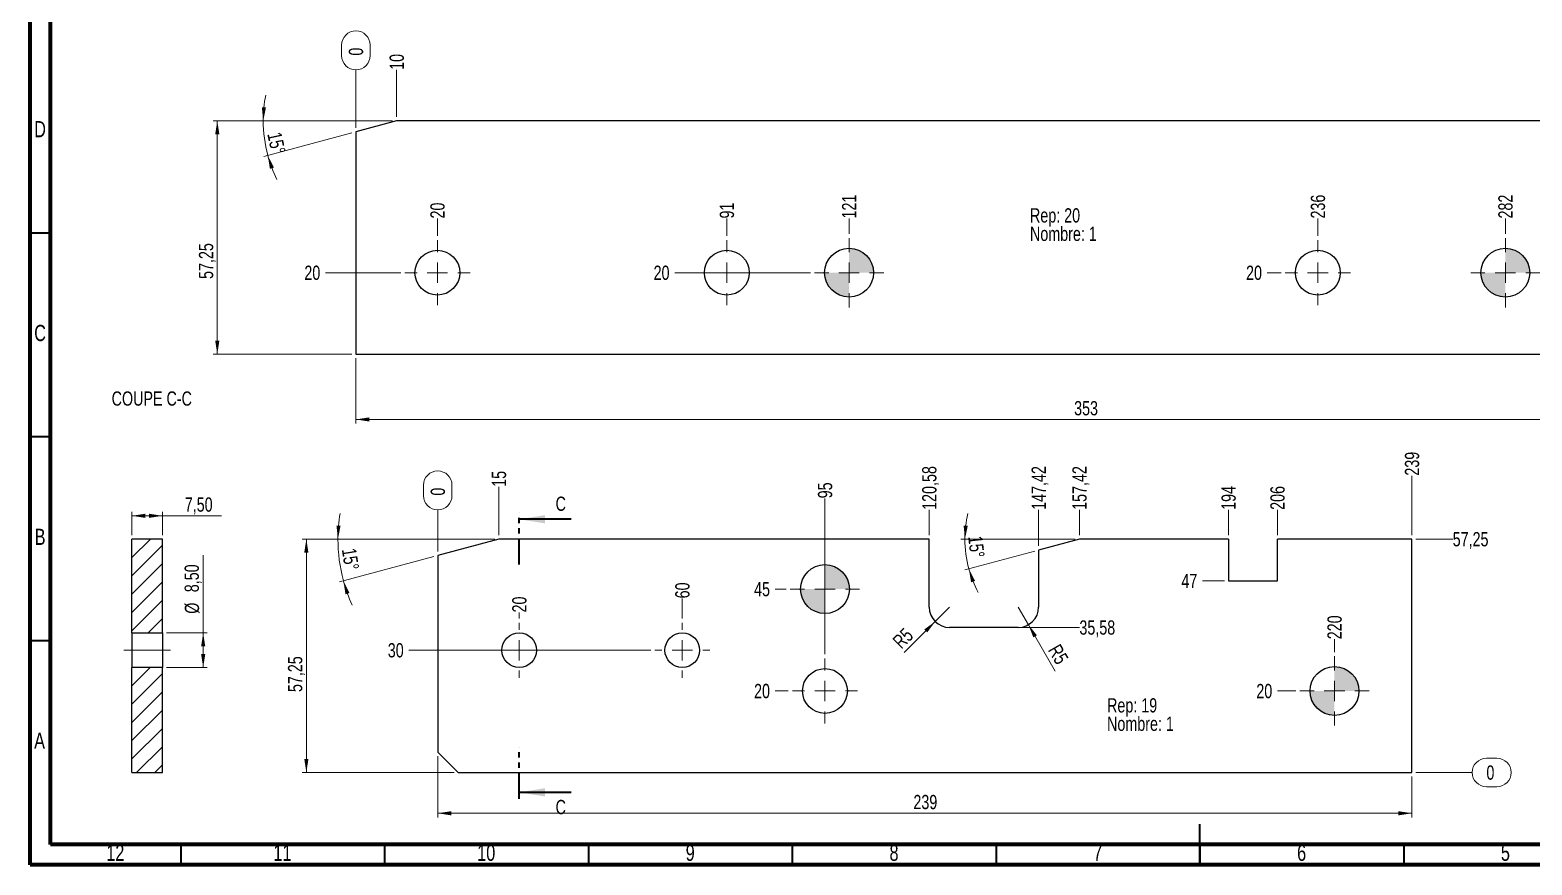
# Model space of a CAD drawing. Header units: millimetres. Extents: x 15 to 589, y 5 to 415.
# Drawn here: x 15 to 383.5, y 5 to 209.8 of the extents above; entities that cross this region are included whole.
import ezdxf

# ---------------------------------------------------------------- set-up
doc = ezdxf.new("R2010")
doc.units = ezdxf.units.MM
doc.linetypes.add('CENTERX2', pattern=[20.32, 12.7, -2.54, 2.54, -2.54])
doc.linetypes.add('PHANTOM', pattern=[12.7, 6.35, -1.27, 1.27, -1.27, 1.27, -1.27])
doc.styles.add('SLDTEXTSTYLE0', font='TXT', dxfattribs={"width": 0.75})
doc.dimstyles.new('SLDDIMSTYLE0', dxfattribs={"dimtxt": 3.5, "dimasz": 3.302, "dimexe": 0, "dimexo": 0.0625, "dimgap": 0.875, "dimtad": 0, "dimtih": 1, "dimtoh": 1, "dimdec": 0, "dimrnd": 1e-09, "dimdsep": 46, "dimtxsty": 'SLDTEXTSTYLE0', "dimblk1": 'NONE', "dimblk2": 'NONE', "dimsah": 1, "dimcen": 0.09, "dimadec": 0, "dimazin": 2, "dimtfac": 1, "dimtdec": 0, "dimtofl": 0, "dimtmove": 0, "dimatfit": 3, "dimldrblk": 'NONE', "dimfxl": 1, "dimfrac": 2, "dimtolj": 1, "dimtzin": 12, "dimarcsym": 0})
doc.dimstyles.new('SLDDIMSTYLE1', dxfattribs={"dimtxt": 3.5, "dimasz": 3.302, "dimexe": 0, "dimexo": 0.0625, "dimgap": 0.875, "dimtad": 0, "dimtih": 1, "dimtoh": 1, "dimrnd": 1e-09, "dimzin": 12, "dimdsep": 46, "dimtxsty": 'SLDTEXTSTYLE0', "dimblk1": 'NONE', "dimblk2": 'NONE', "dimsah": 1, "dimcen": 0.09, "dimadec": 0, "dimazin": 3, "dimtfac": 1, "dimtofl": 0, "dimtmove": 0, "dimatfit": 3, "dimldrblk": 'NONE', "dimfxl": 1, "dimfrac": 2, "dimtolj": 1, "dimtzin": 12, "dimarcsym": 0})
doc.dimstyles.new('SLDDIMSTYLE2', dxfattribs={"dimtxt": 3.5, "dimasz": 3.302, "dimexe": 0, "dimexo": 0.0625, "dimgap": 0.875, "dimtad": 1, "dimrnd": 1e-09, "dimzin": 12, "dimdsep": 46, "dimtxsty": 'SLDTEXTSTYLE0', "dimsah": 1, "dimcen": 0.09, "dimadec": 0, "dimazin": 3, "dimtfac": 1, "dimtofl": 0, "dimtmove": 0, "dimatfit": 3, "dimfxl": 1, "dimfrac": 2, "dimtolj": 1, "dimtzin": 12, "dimarcsym": 0})
doc.dimstyles.new('SLDDIMSTYLE3', dxfattribs={"dimtxt": 3.5, "dimasz": 3.302, "dimexe": 0, "dimexo": 0.0625, "dimgap": 0.875, "dimtad": 1, "dimdec": 4, "dimzin": 12, "dimdsep": 46, "dimtxsty": 'SLDTEXTSTYLE0', "dimsah": 1, "dimcen": 0.09, "dimazin": 3, "dimtfac": 1, "dimtofl": 0, "dimtmove": 0, "dimatfit": 3, "dimfxl": 1, "dimfrac": 2, "dimtolj": 1, "dimtzin": 12, "dimarcsym": 0})
doc.dimstyles.new('SLDDIMSTYLE4', dxfattribs={"dimtxt": 3.5, "dimasz": 3.302, "dimexe": 0, "dimexo": 0.0625, "dimgap": 0.875, "dimtad": 1, "dimrnd": 1e-09, "dimzin": 12, "dimdsep": 46, "dimtxsty": 'SLDTEXTSTYLE0', "dimsah": 1, "dimcen": 0, "dimadec": 0, "dimazin": 3, "dimtfac": 1, "dimtofl": 0, "dimtmove": 0, "dimatfit": 3, "dimfxl": 1, "dimfrac": 2, "dimtolj": 1, "dimtzin": 12, "dimarcsym": 0})

# ---------------------------------------------------------------- blocks, each defined once
blk = doc.blocks.new('_D')
at = {"color": 7, "linetype": 'Continuous', "lineweight": 18}
for p, q in [((111.53, 95.59), (111.53, 98.17)), ((118.51, 98.17), (118.51, 95.59)), ((115.02, 81.91), (115.02, 92.1))]:
    blk.add_line(p, q, dxfattribs=at)
for centre, start, end in [((115.02, 98.17), 0, 180), ((115.02, 95.59), 180, 0)]:
    blk.add_arc(centre, 3.49, start, end, dxfattribs=at)
at = {"color": 7, "linetype": 'Continuous', "lineweight": 18, "insert": (113.29, 95.59), "char_height": 3.5, "attachment_point": 1, "rotation": 90, "style": 'SLDTEXTSTYLE0'}
blk.add_mtext('0', dxfattribs=at)
blk = doc.blocks.new('_None')
blk = doc.blocks.new('_D_1')
at = {"color": 7, "linetype": 'Continuous', "lineweight": 18}
blk.add_line((130.02, 85.93), (130.02, 97.75), dxfattribs=at)
at = {"color": 7, "linetype": 'Continuous', "lineweight": 18, "insert": (128.29, 97.75), "char_height": 3.5, "attachment_point": 1, "rotation": 90, "style": 'SLDTEXTSTYLE0'}
blk.add_mtext('15', dxfattribs=at)
blk = doc.blocks.new('_D_2')
at = {"color": 7, "linetype": 'Continuous', "lineweight": 18}
blk.add_line((135.02, 65.43), (135.02, 66.93), dxfattribs=at)
at = {"color": 7, "linetype": 'Continuous', "lineweight": 18, "insert": (133.29, 66.93), "char_height": 3.5, "attachment_point": 1, "rotation": 90, "style": 'SLDTEXTSTYLE0'}
blk.add_mtext('20', dxfattribs=at)
blk = doc.blocks.new('_D_3')
at = {"color": 7, "linetype": 'Continuous', "lineweight": 18}
blk.add_line((175.02, 65.43), (175.02, 70.39), dxfattribs=at)
at = {"color": 7, "linetype": 'Continuous', "lineweight": 18, "insert": (173.29, 70.39), "char_height": 3.5, "attachment_point": 1, "rotation": 90, "style": 'SLDTEXTSTYLE0'}
blk.add_mtext('60', dxfattribs=at)
blk = doc.blocks.new('_D_4')
at = {"color": 7, "linetype": 'Continuous', "lineweight": 18}
blk.add_line((210.02, 56.68), (210.02, 94.93), dxfattribs=at)
at = {"color": 7, "linetype": 'Continuous', "lineweight": 18, "insert": (208.29, 94.93), "char_height": 3.5, "attachment_point": 1, "rotation": 90, "style": 'SLDTEXTSTYLE0'}
blk.add_mtext('95', dxfattribs=at)
blk = doc.blocks.new('_D_5')
at = {"color": 7, "linetype": 'Continuous', "lineweight": 18}
blk.add_line((235.6, 85.93), (235.6, 92.1), dxfattribs=at)
at = {"color": 7, "linetype": 'Continuous', "lineweight": 18, "insert": (233.87, 92.1), "char_height": 3.5, "attachment_point": 1, "rotation": 90, "style": 'SLDTEXTSTYLE0'}
blk.add_mtext('120,58', dxfattribs=at)
blk = doc.blocks.new('_D_6')
at = {"color": 7, "linetype": 'Continuous', "lineweight": 18}
blk.add_line((262.44, 83.25), (262.44, 92.1), dxfattribs=at)
at = {"color": 7, "linetype": 'Continuous', "lineweight": 18, "insert": (260.71, 92.1), "char_height": 3.5, "attachment_point": 1, "rotation": 90, "style": 'SLDTEXTSTYLE0'}
blk.add_mtext('147,42', dxfattribs=at)
blk = doc.blocks.new('_D_7')
at = {"color": 7, "linetype": 'Continuous', "lineweight": 18}
blk.add_line((272.44, 85.93), (272.44, 92.1), dxfattribs=at)
at = {"color": 7, "linetype": 'Continuous', "lineweight": 18, "insert": (270.71, 92.1), "char_height": 3.5, "attachment_point": 1, "rotation": 90, "style": 'SLDTEXTSTYLE0'}
blk.add_mtext('157,42', dxfattribs=at)
blk = doc.blocks.new('_D_8')
at = {"color": 7, "linetype": 'Continuous', "lineweight": 18}
blk.add_line((309.02, 85.93), (309.02, 92.1), dxfattribs=at)
at = {"color": 7, "linetype": 'Continuous', "lineweight": 18, "insert": (307.29, 92.1), "char_height": 3.5, "attachment_point": 1, "rotation": 90, "style": 'SLDTEXTSTYLE0'}
blk.add_mtext('194', dxfattribs=at)
blk = doc.blocks.new('_D_9')
at = {"color": 7, "linetype": 'Continuous', "lineweight": 18}
blk.add_line((321.02, 85.93), (321.02, 92.1), dxfattribs=at)
at = {"color": 7, "linetype": 'Continuous', "lineweight": 18, "insert": (319.29, 92.1), "char_height": 3.5, "attachment_point": 1, "rotation": 90, "style": 'SLDTEXTSTYLE0'}
blk.add_mtext('206', dxfattribs=at)
blk = doc.blocks.new('_D_10')
at = {"color": 7, "linetype": 'Continuous', "lineweight": 18}
blk.add_line((335.02, 57.18), (335.02, 60.36), dxfattribs=at)
at = {"color": 7, "linetype": 'Continuous', "lineweight": 18, "insert": (333.29, 60.36), "char_height": 3.5, "attachment_point": 1, "rotation": 90, "style": 'SLDTEXTSTYLE0'}
blk.add_mtext('220', dxfattribs=at)
blk = doc.blocks.new('_D_11')
at = {"color": 7, "linetype": 'Continuous', "lineweight": 18}
blk.add_line((354.02, 85.93), (354.02, 100.49), dxfattribs=at)
at = {"color": 7, "linetype": 'Continuous', "lineweight": 18, "insert": (352.29, 100.49), "char_height": 3.5, "attachment_point": 1, "rotation": 90, "style": 'SLDTEXTSTYLE0'}
blk.add_mtext('239', dxfattribs=at)
blk = doc.blocks.new('_D_12')
at = {"color": 7, "linetype": 'Continuous', "lineweight": 18}
for p, q in [((372.3, 31.17), (374.89, 31.17)), ((355.02, 27.68), (368.81, 27.68)), ((374.89, 24.19), (372.3, 24.19))]:
    blk.add_line(p, q, dxfattribs=at)
for centre, start, end in [((372.3, 27.68), 90, 270), ((374.89, 27.68), 270, 90)]:
    blk.add_arc(centre, 3.49, start, end, dxfattribs=at)
at = {"color": 7, "linetype": 'Continuous', "lineweight": 18, "insert": (372.3, 29.41), "char_height": 3.5, "attachment_point": 1, "style": 'SLDTEXTSTYLE0'}
blk.add_mtext('0', dxfattribs=at)
blk = doc.blocks.new('_D_13')
at = {"color": 7, "linetype": 'Continuous', "lineweight": 18}
blk.add_line((201.02, 47.68), (197.8, 47.68), dxfattribs=at)
at = {"color": 7, "linetype": 'Continuous', "lineweight": 18, "insert": (192.63, 49.41), "char_height": 3.5, "attachment_point": 1, "style": 'SLDTEXTSTYLE0'}
blk.add_mtext('20', dxfattribs=at)
blk = doc.blocks.new('_D_14')
at = {"color": 7, "linetype": 'Continuous', "lineweight": 18}
blk.add_line((325.52, 47.68), (321.02, 47.68), dxfattribs=at)
at = {"color": 7, "linetype": 'Continuous', "lineweight": 18, "insert": (315.85, 49.41), "char_height": 3.5, "attachment_point": 1, "style": 'SLDTEXTSTYLE0'}
blk.add_mtext('20', dxfattribs=at)
blk = doc.blocks.new('_D_15')
at = {"color": 7, "linetype": 'Continuous', "lineweight": 18}
blk.add_line((167.27, 57.68), (107.94, 57.68), dxfattribs=at)
at = {"color": 7, "linetype": 'Continuous', "lineweight": 18, "insert": (102.77, 59.41), "char_height": 3.5, "attachment_point": 1, "style": 'SLDTEXTSTYLE0'}
blk.add_mtext('30', dxfattribs=at)
blk = doc.blocks.new('_D_16')
at = {"color": 7, "linetype": 'Continuous', "lineweight": 18}
blk.add_line((258.44, 63.26), (272.44, 63.26), dxfattribs=at)
at = {"color": 7, "linetype": 'Continuous', "lineweight": 18, "insert": (272.44, 64.99), "char_height": 3.5, "attachment_point": 1, "style": 'SLDTEXTSTYLE0'}
blk.add_mtext('35,58', dxfattribs=at)
blk = doc.blocks.new('_D_17')
at = {"color": 7, "linetype": 'Continuous', "lineweight": 18}
blk.add_line((200.52, 72.68), (197.8, 72.68), dxfattribs=at)
at = {"color": 7, "linetype": 'Continuous', "lineweight": 18, "insert": (192.63, 74.41), "char_height": 3.5, "attachment_point": 1, "style": 'SLDTEXTSTYLE0'}
blk.add_mtext('45', dxfattribs=at)
blk = doc.blocks.new('_D_18')
at = {"color": 7, "linetype": 'Continuous', "lineweight": 18}
blk.add_line((308.02, 74.68), (302.63, 74.68), dxfattribs=at)
at = {"color": 7, "linetype": 'Continuous', "lineweight": 18, "insert": (297.46, 76.41), "char_height": 3.5, "attachment_point": 1, "style": 'SLDTEXTSTYLE0'}
blk.add_mtext('47', dxfattribs=at)
blk = doc.blocks.new('_D_19')
at = {"color": 7, "linetype": 'Continuous', "lineweight": 18}
blk.add_line((355.02, 84.93), (364.02, 84.93), dxfattribs=at)
at = {"color": 7, "linetype": 'Continuous', "lineweight": 18, "insert": (364.02, 86.66), "char_height": 3.5, "attachment_point": 1, "style": 'SLDTEXTSTYLE0'}
blk.add_mtext('57,25', dxfattribs=at)
blk = doc.blocks.new('_D_20')
at = {"color": 7, "linetype": 'Continuous', "lineweight": 18}
for p, q in [((115.02, 31.68), (115.02, 16.68)), ((354.02, 26.68), (354.02, 16.68)), ((115.02, 17.68), (354.02, 17.68))]:
    blk.add_line(p, q, dxfattribs=at)
for points in [[(115.02, 17.68), (118.32, 17.17), (118.32, 18.18)], [(354.02, 17.68), (350.72, 18.18), (350.72, 17.17)]]:
    blk.add_solid(points, dxfattribs=at)
at = {"color": 7, "linetype": 'Continuous', "lineweight": 18, "insert": (231.72, 22.19), "char_height": 3.5, "attachment_point": 1, "style": 'SLDTEXTSTYLE0'}
blk.add_mtext('239', dxfattribs=at)
blk = doc.blocks.new('_D_21')
at = {"color": 7, "linetype": 'Continuous', "lineweight": 18}
for p, q in [((129.02, 84.93), (81.79, 84.93)), ((82.79, 84.93), (82.79, 27.68)), ((119.02, 27.68), (81.79, 27.68))]:
    blk.add_line(p, q, dxfattribs=at)
for points in [[(82.79, 84.93), (82.28, 81.62), (83.3, 81.62)], [(82.79, 27.68), (83.3, 30.98), (82.28, 30.98)]]:
    blk.add_solid(points, dxfattribs=at)
at = {"color": 7, "linetype": 'Continuous', "lineweight": 18, "insert": (78.28, 47.41), "char_height": 3.5, "attachment_point": 1, "rotation": 90, "style": 'SLDTEXTSTYLE0'}
blk.add_mtext('57,25', dxfattribs=at)
blk = doc.blocks.new('_D_22')
at = {"color": 7, "linetype": 'Continuous', "lineweight": 18}
for p, q in [((129.02, 84.93), (89.54, 84.93)), ((114.06, 80.65), (90.92, 74.45))]:
    blk.add_line(p, q, dxfattribs=at)
for start, end in [(170.8109, 180), (180, 195), (195, 204.1891)]:
    blk.add_arc((130.02, 84.93), 39.48, start, end, dxfattribs=at)
for points in [[(90.54, 84.93), (91.18, 88.2), (90.17, 88.25)], [(91.88, 74.71), (92.39, 71.4), (93.36, 71.71)]]:
    blk.add_solid(points, dxfattribs=at)
at = {"color": 7, "linetype": 'Continuous', "lineweight": 18, "insert": (94.93, 82.93), "char_height": 3.5, "attachment_point": 1, "rotation": 279.0005, "style": 'SLDTEXTSTYLE0'}
blk.add_mtext('15°', dxfattribs=at)
blk = doc.blocks.new('_D_23')
at = {"color": 7, "linetype": 'Continuous', "lineweight": 18}
for p, q in [((271.44, 84.93), (243.36, 84.93)), ((261.48, 81.99), (244.35, 77.4))]:
    blk.add_line(p, q, dxfattribs=at)
for start, end in [(167.1155, 180), (180, 195), (195, 207.8845)]:
    blk.add_arc((272.44, 84.93), 28.08, start, end, dxfattribs=at)
for points in [[(244.36, 84.93), (245.06, 88.19), (244.04, 88.25)], [(245.31, 77.66), (245.87, 74.36), (246.84, 74.68)]]:
    blk.add_solid(points, dxfattribs=at)
at = {"color": 7, "linetype": 'Continuous', "lineweight": 18, "insert": (248.63, 85.89), "char_height": 3.5, "attachment_point": 1, "rotation": 276.163, "style": 'SLDTEXTSTYLE0'}
blk.add_mtext('15°', dxfattribs=at)
blk = doc.blocks.new('_D_24')
at = {"color": 7, "linetype": 'Continuous', "lineweight": 18}
for q in [(240.6, 68.26), (229.46, 57.11)]:
    blk.add_line((237.07, 64.72), q, dxfattribs=at)
blk.add_solid([(237.07, 64.72), (234.37, 62.75), (235.09, 62.03)], dxfattribs=at)
at = {"color": 7, "linetype": 'Continuous', "lineweight": 18, "insert": (226.31, 60.26), "char_height": 3.5, "attachment_point": 1, "rotation": 45, "style": 'SLDTEXTSTYLE0'}
blk.add_mtext('R5', dxfattribs=at)
blk = doc.blocks.new('_D_25')
at = {"color": 7, "linetype": 'Continuous', "lineweight": 18}
for q in [(257.44, 68.26), (266.51, 52.56)]:
    blk.add_line((259.94, 63.93), q, dxfattribs=at)
blk.add_solid([(259.94, 63.93), (261.15, 60.81), (262.03, 61.32)], dxfattribs=at)
at = {"color": 7, "linetype": 'Continuous', "lineweight": 18, "insert": (267.67, 59.49), "char_height": 3.5, "attachment_point": 1, "rotation": 300, "style": 'SLDTEXTSTYLE0'}
blk.add_mtext('R5', dxfattribs=at)
blk = doc.blocks.new('SW_NOTE_0')
at = {"color": 0, "linetype": 'Continuous', "lineweight": 0, "char_height": 3.5, "attachment_point": 1, "style": 'SLDTEXTSTYLE0'}
for s, insert in [('Rep: 19', (0, 4.51)), ('Nombre: 1', (0, -0.01))]:
    blk.add_mtext(s, dxfattribs=dict(at, insert=insert))
blk = doc.blocks.new('SW_CENTERMARKSYMBOL_0')
at = {"color": 0, "linetype": 'Continuous', "lineweight": 0}
for p, q in [((0, 5), (0, 6.75)), ((-5, 0), (-6.75, 0)), ((0, 0), (-2.5, 0)), ((0, 0), (0, 2.5)), ((0, 0), (0, -2.5)), ((0, 0), (2.5, 0)), ((5, 0), (6.75, 0)), ((0, -5), (0, -6.75))]:
    blk.add_line(p, q, dxfattribs=at)
blk = doc.blocks.new('SW_CENTERMARKSYMBOL_1')
at = {"color": 0, "linetype": 'Continuous', "lineweight": 0}
for p, q in [((0, 5), (0, 6.75)), ((-5, 0), (-6.75, 0)), ((0, 0), (-2.5, 0)), ((0, 0), (0, 2.5)), ((0, 0), (0, -2.5)), ((0, 0), (2.5, 0)), ((5, 0), (6.75, 0)), ((0, -5), (0, -6.75))]:
    blk.add_line(p, q, dxfattribs=at)
blk = doc.blocks.new('SW_CENTERMARKSYMBOL_2')
at = {"color": 0, "linetype": 'Continuous', "lineweight": 0}
for p, q in [((0, 5), (0, 8.5)), ((-5, 0), (-8.5, 0)), ((0, 0), (-2.5, 0)), ((0, 0), (0, 2.5)), ((0, 0), (0, -2.5)), ((0, 0), (2.5, 0)), ((5, 0), (8.5, 0)), ((0, -5), (0, -8.5))]:
    blk.add_line(p, q, dxfattribs=at)
blk = doc.blocks.new('SW_CENTERMARKSYMBOL_3')
at = {"color": 0, "linetype": 'Continuous', "lineweight": 0}
for p, q in [((0, 5), (0, 8)), ((-5, 0), (-8, 0)), ((0, 0), (-2.5, 0)), ((0, 0), (0, 2.5)), ((0, 0), (0, -2.5)), ((0, 0), (2.5, 0)), ((5, 0), (8, 0)), ((0, -5), (0, -8))]:
    blk.add_line(p, q, dxfattribs=at)
blk = doc.blocks.new('SW_CENTERMARKSYMBOL_4')
at = {"color": 0, "linetype": 'Continuous', "lineweight": 0}
for p, q in [((0, 5), (0, 8.5)), ((-5, 0), (-8.5, 0)), ((0, 0), (-2.5, 0)), ((0, 0), (0, 2.5)), ((0, 0), (0, -2.5)), ((0, 0), (2.5, 0)), ((5, 0), (8.5, 0)), ((0, -5), (0, -8.5))]:
    blk.add_line(p, q, dxfattribs=at)
blk = doc.blocks.new('SW_DOWELSYMBOL_0')
at = {"linetype": 'Continuous', "lineweight": 0}
h = blk.add_hatch(color=0, dxfattribs=at)
edge = h.paths.add_edge_path(flags=0)
edge.add_arc((0, 0), 6, 0, 90)
edge.add_line((0, 6), (0, 0))
edge.add_line((0, 0), (6, 0))
h = blk.add_hatch(color=0, dxfattribs=at)
edge = h.paths.add_edge_path(flags=0)
edge.add_arc((0, 0), 6, 180, 270)
edge.add_line((0, -6), (0, 0))
edge.add_line((0, 0), (-6, 0))
at = {"color": 0, "linetype": 'Continuous', "lineweight": 0}
blk.add_circle((0, 0), 6, dxfattribs=at)
blk = doc.blocks.new('SW_DOWELSYMBOL_1')
at = {"linetype": 'Continuous', "lineweight": 0}
h = blk.add_hatch(color=0, dxfattribs=at)
edge = h.paths.add_edge_path(flags=0)
edge.add_arc((0, 0), 6, 0, 90)
edge.add_line((0, 6), (0, 0))
edge.add_line((0, 0), (6, 0))
h = blk.add_hatch(color=0, dxfattribs=at)
edge = h.paths.add_edge_path(flags=0)
edge.add_arc((0, 0), 6, 180, 270)
edge.add_line((0, -6), (0, 0))
edge.add_line((0, 0), (-6, 0))
at = {"color": 0, "linetype": 'Continuous', "lineweight": 0}
blk.add_circle((0, 0), 6, dxfattribs=at)
blk = doc.blocks.new('_D_26')
at = {"color": 7, "linetype": 'Continuous', "lineweight": 18}
for p, q in [((91.45, 203.52), (91.45, 206.11)), ((98.43, 206.11), (98.43, 203.52)), ((94.94, 185.85), (94.94, 200.03))]:
    blk.add_line(p, q, dxfattribs=at)
for centre, start, end in [((94.94, 206.11), 0, 180), ((94.94, 203.52), 180, 0)]:
    blk.add_arc(centre, 3.49, start, end, dxfattribs=at)
at = {"color": 7, "linetype": 'Continuous', "lineweight": 18, "insert": (93.21, 203.52), "char_height": 3.5, "attachment_point": 1, "rotation": 90, "style": 'SLDTEXTSTYLE0'}
blk.add_mtext('0', dxfattribs=at)
blk = doc.blocks.new('_D_27')
at = {"color": 7, "linetype": 'Continuous', "lineweight": 18}
blk.add_line((104.94, 188.53), (104.94, 200.03), dxfattribs=at)
at = {"color": 7, "linetype": 'Continuous', "lineweight": 18, "insert": (103.21, 200.03), "char_height": 3.5, "attachment_point": 1, "rotation": 90, "style": 'SLDTEXTSTYLE0'}
blk.add_mtext('10', dxfattribs=at)
blk = doc.blocks.new('_D_28')
at = {"color": 7, "linetype": 'Continuous', "lineweight": 18}
blk.add_line((114.94, 159.28), (114.94, 163.57), dxfattribs=at)
at = {"color": 7, "linetype": 'Continuous', "lineweight": 18, "insert": (113.21, 163.57), "char_height": 3.5, "attachment_point": 1, "rotation": 90, "style": 'SLDTEXTSTYLE0'}
blk.add_mtext('20', dxfattribs=at)
blk = doc.blocks.new('_D_29')
at = {"color": 7, "linetype": 'Continuous', "lineweight": 18}
blk.add_line((185.94, 159.28), (185.94, 163.57), dxfattribs=at)
at = {"color": 7, "linetype": 'Continuous', "lineweight": 18, "insert": (184.21, 163.57), "char_height": 3.5, "attachment_point": 1, "rotation": 90, "style": 'SLDTEXTSTYLE0'}
blk.add_mtext('91', dxfattribs=at)
blk = doc.blocks.new('_D_30')
at = {"color": 7, "linetype": 'Continuous', "lineweight": 18}
blk.add_line((215.94, 159.78), (215.94, 163.57), dxfattribs=at)
at = {"color": 7, "linetype": 'Continuous', "lineweight": 18, "insert": (214.21, 163.57), "char_height": 3.5, "attachment_point": 1, "rotation": 90, "style": 'SLDTEXTSTYLE0'}
blk.add_mtext('121', dxfattribs=at)
blk = doc.blocks.new('_D_31')
at = {"color": 7, "linetype": 'Continuous', "lineweight": 18}
blk.add_line((330.94, 159.28), (330.94, 163.57), dxfattribs=at)
at = {"color": 7, "linetype": 'Continuous', "lineweight": 18, "insert": (329.21, 163.57), "char_height": 3.5, "attachment_point": 1, "rotation": 90, "style": 'SLDTEXTSTYLE0'}
blk.add_mtext('236', dxfattribs=at)
blk = doc.blocks.new('_D_32')
at = {"color": 7, "linetype": 'Continuous', "lineweight": 18}
blk.add_line((376.94, 159.78), (376.94, 163.57), dxfattribs=at)
at = {"color": 7, "linetype": 'Continuous', "lineweight": 18, "insert": (375.21, 163.57), "char_height": 3.5, "attachment_point": 1, "rotation": 90, "style": 'SLDTEXTSTYLE0'}
blk.add_mtext('282', dxfattribs=at)
blk = doc.blocks.new('_D_33')
at = {"color": 7, "linetype": 'Continuous', "lineweight": 18}
blk.add_line((419.94, 159.28), (419.94, 163.57), dxfattribs=at)
at = {"color": 7, "linetype": 'Continuous', "lineweight": 18, "insert": (418.21, 163.57), "char_height": 3.5, "attachment_point": 1, "rotation": 90, "style": 'SLDTEXTSTYLE0'}
blk.add_mtext('325', dxfattribs=at)
blk = doc.blocks.new('_D_34')
at = {"color": 7, "linetype": 'Continuous', "lineweight": 18}
blk.add_line((447.94, 183.53), (447.94, 194.42), dxfattribs=at)
at = {"color": 7, "linetype": 'Continuous', "lineweight": 18, "insert": (446.21, 194.42), "char_height": 3.5, "attachment_point": 1, "rotation": 90, "style": 'SLDTEXTSTYLE0'}
blk.add_mtext('353', dxfattribs=at)
blk = doc.blocks.new('_D_36')
at = {"color": 7, "linetype": 'Continuous', "lineweight": 18}
blk.add_line((105.94, 150.28), (87.47, 150.28), dxfattribs=at)
at = {"color": 7, "linetype": 'Continuous', "lineweight": 18, "insert": (82.3, 152.01), "char_height": 3.5, "attachment_point": 1, "style": 'SLDTEXTSTYLE0'}
blk.add_mtext('20', dxfattribs=at)
blk = doc.blocks.new('_D_37')
at = {"color": 7, "linetype": 'Continuous', "lineweight": 18}
blk.add_line((206.44, 150.28), (173.15, 150.28), dxfattribs=at)
at = {"color": 7, "linetype": 'Continuous', "lineweight": 18, "insert": (167.98, 152.01), "char_height": 3.5, "attachment_point": 1, "style": 'SLDTEXTSTYLE0'}
blk.add_mtext('20', dxfattribs=at)
blk = doc.blocks.new('_D_38')
at = {"color": 7, "linetype": 'Continuous', "lineweight": 18}
blk.add_line((321.94, 150.28), (318.51, 150.28), dxfattribs=at)
at = {"color": 7, "linetype": 'Continuous', "lineweight": 18, "insert": (313.33, 152.01), "char_height": 3.5, "attachment_point": 1, "style": 'SLDTEXTSTYLE0'}
blk.add_mtext('20', dxfattribs=at)
blk = doc.blocks.new('_D_42')
at = {"color": 7, "linetype": 'Continuous', "lineweight": 18}
for p, q in [((94.94, 129.28), (94.94, 113.28)), ((447.94, 129.28), (447.94, 113.28)), ((94.94, 114.28), (447.94, 114.28))]:
    blk.add_line(p, q, dxfattribs=at)
for points in [[(94.94, 114.28), (98.24, 113.77), (98.24, 114.79)], [(447.94, 114.28), (444.64, 114.79), (444.64, 113.77)]]:
    blk.add_solid(points, dxfattribs=at)
at = {"color": 7, "linetype": 'Continuous', "lineweight": 18, "insert": (271.15, 118.79), "char_height": 3.5, "attachment_point": 1, "style": 'SLDTEXTSTYLE0'}
blk.add_mtext('353', dxfattribs=at)
blk = doc.blocks.new('_D_43')
at = {"color": 7, "linetype": 'Continuous', "lineweight": 18}
for p, q in [((103.94, 187.53), (59.94, 187.53)), ((60.94, 187.53), (60.94, 130.28)), ((93.94, 130.28), (59.94, 130.28))]:
    blk.add_line(p, q, dxfattribs=at)
for points in [[(60.94, 187.53), (60.43, 184.23), (61.45, 184.23)], [(60.94, 130.28), (61.45, 133.58), (60.43, 133.58)]]:
    blk.add_solid(points, dxfattribs=at)
at = {"color": 7, "linetype": 'Continuous', "lineweight": 18, "insert": (56.43, 148.74), "char_height": 3.5, "attachment_point": 1, "rotation": 90, "style": 'SLDTEXTSTYLE0'}
blk.add_mtext('57,25', dxfattribs=at)
blk = doc.blocks.new('_D_44')
at = {"color": 7, "linetype": 'Continuous', "lineweight": 18}
for p, q in [((103.94, 187.53), (71.21, 187.53)), ((93.97, 184.59), (72.36, 178.8))]:
    blk.add_line(p, q, dxfattribs=at)
for start, end in [(168.9289, 180), (180, 195), (195, 206.0711)]:
    blk.add_arc((104.94, 187.53), 32.73, start, end, dxfattribs=at)
for points in [[(72.21, 187.53), (72.88, 190.8), (71.87, 190.85)], [(73.32, 179.06), (73.85, 175.76), (74.82, 176.07)]]:
    blk.add_solid(points, dxfattribs=at)
at = {"color": 7, "linetype": 'Continuous', "lineweight": 18, "insert": (76.61, 185.04), "char_height": 3.5, "attachment_point": 1, "rotation": 282.1324, "style": 'SLDTEXTSTYLE0'}
blk.add_mtext('15°', dxfattribs=at)
blk = doc.blocks.new('SW_NOTE_1')
at = {"color": 0, "linetype": 'Continuous', "lineweight": 0, "char_height": 3.5, "attachment_point": 1, "style": 'SLDTEXTSTYLE0'}
for s, insert in [('Rep: 20', (0, 4.51)), ('Nombre: 1', (0, -0.01))]:
    blk.add_mtext(s, dxfattribs=dict(at, insert=insert))
blk = doc.blocks.new('SW_CENTERMARKSYMBOL_5')
at = {"color": 0, "linetype": 'Continuous', "lineweight": 0}
for p, q in [((0, 5), (0, 8.5)), ((-5, 0), (-8.5, 0)), ((0, 0), (-2.5, 0)), ((0, 0), (0, 2.5)), ((0, 0), (0, -2.5)), ((0, 0), (2.5, 0)), ((5, 0), (8.5, 0)), ((0, -5), (0, -8.5))]:
    blk.add_line(p, q, dxfattribs=at)
blk = doc.blocks.new('SW_CENTERMARKSYMBOL_6')
at = {"color": 0, "linetype": 'Continuous', "lineweight": 0}
for p, q in [((0, 5), (0, 8)), ((-5, 0), (-8, 0)), ((0, 0), (-2.5, 0)), ((0, 0), (0, 2.5)), ((0, 0), (0, -2.5)), ((0, 0), (2.5, 0)), ((5, 0), (8, 0)), ((0, -5), (0, -8))]:
    blk.add_line(p, q, dxfattribs=at)
blk = doc.blocks.new('SW_CENTERMARKSYMBOL_7')
at = {"color": 0, "linetype": 'Continuous', "lineweight": 0}
for p, q in [((0, 5), (0, 8)), ((-5, 0), (-8, 0)), ((0, 0), (-2.5, 0)), ((0, 0), (0, 2.5)), ((0, 0), (0, -2.5)), ((0, 0), (2.5, 0)), ((5, 0), (8, 0)), ((0, -5), (0, -8))]:
    blk.add_line(p, q, dxfattribs=at)
blk = doc.blocks.new('SW_CENTERMARKSYMBOL_8')
at = {"color": 0, "linetype": 'Continuous', "lineweight": 0}
for p, q in [((0, 5), (0, 8)), ((-5, 0), (-8, 0)), ((0, 0), (-2.5, 0)), ((0, 0), (0, 2.5)), ((0, 0), (0, -2.5)), ((0, 0), (2.5, 0)), ((5, 0), (8, 0)), ((0, -5), (0, -8))]:
    blk.add_line(p, q, dxfattribs=at)
blk = doc.blocks.new('SW_CENTERMARKSYMBOL_9')
at = {"color": 0, "linetype": 'Continuous', "lineweight": 0}
for p, q in [((0, 5), (0, 8.5)), ((-5, 0), (-8.5, 0)), ((0, 0), (-2.5, 0)), ((0, 0), (0, 2.5)), ((0, 0), (0, -2.5)), ((0, 0), (2.5, 0)), ((5, 0), (8.5, 0)), ((0, -5), (0, -8.5))]:
    blk.add_line(p, q, dxfattribs=at)
blk = doc.blocks.new('SW_DOWELSYMBOL_2')
at = {"linetype": 'Continuous', "lineweight": 0}
h = blk.add_hatch(color=0, dxfattribs=at)
edge = h.paths.add_edge_path(flags=0)
edge.add_arc((0, 0), 6, 0, 90)
edge.add_line((0, 6), (0, 0))
edge.add_line((0, 0), (6, 0))
h = blk.add_hatch(color=0, dxfattribs=at)
edge = h.paths.add_edge_path(flags=0)
edge.add_arc((0, 0), 6, 180, 270)
edge.add_line((0, -6), (0, 0))
edge.add_line((0, 0), (-6, 0))
at = {"color": 0, "linetype": 'Continuous', "lineweight": 0}
blk.add_circle((0, 0), 6, dxfattribs=at)
blk = doc.blocks.new('SW_DOWELSYMBOL_3')
at = {"linetype": 'Continuous', "lineweight": 0}
h = blk.add_hatch(color=0, dxfattribs=at)
edge = h.paths.add_edge_path(flags=0)
edge.add_arc((0, 0), 6, 0, 90)
edge.add_line((0, 6), (0, 0))
edge.add_line((0, 0), (6, 0))
h = blk.add_hatch(color=0, dxfattribs=at)
edge = h.paths.add_edge_path(flags=0)
edge.add_arc((0, 0), 6, 180, 270)
edge.add_line((0, -6), (0, 0))
edge.add_line((0, 0), (-6, 0))
at = {"color": 0, "linetype": 'Continuous', "lineweight": 0}
blk.add_circle((0, 0), 6, dxfattribs=at)
blk = doc.blocks.new('_D_83')
at = {"color": 7, "linetype": 'Continuous', "lineweight": 18}
for p, q in [((39.98, 85.93), (39.98, 91.64)), ((47.48, 90.64), (39.98, 90.64)), ((47.48, 85.93), (47.48, 91.64)), ((47.48, 90.64), (62.01, 90.64))]:
    blk.add_line(p, q, dxfattribs=at)
for points in [[(39.98, 90.64), (43.28, 90.14), (43.28, 91.15)], [(47.48, 90.64), (44.18, 91.15), (44.18, 90.14)]]:
    blk.add_solid(points, dxfattribs=at)
at = {"color": 7, "linetype": 'Continuous', "lineweight": 18, "insert": (52.96, 95.16), "char_height": 3.5, "attachment_point": 1, "style": 'SLDTEXTSTYLE0'}
blk.add_mtext('7,50', dxfattribs=at)
blk = doc.blocks.new('_D_84')
at = {"color": 7, "linetype": 'Continuous', "lineweight": 18}
for p, q in [((57.48, 61.93), (57.48, 80.95)), ((48.48, 61.93), (58.48, 61.93)), ((57.48, 61.93), (57.48, 53.43)), ((48.48, 53.43), (58.48, 53.43))]:
    blk.add_line(p, q, dxfattribs=at)
for points in [[(57.48, 61.93), (56.97, 58.62), (57.99, 58.62)], [(57.48, 53.43), (57.99, 56.73), (56.97, 56.73)]]:
    blk.add_solid(points, dxfattribs=at)
at = {"color": 7, "linetype": 'Continuous', "lineweight": 18, "char_height": 3.5, "attachment_point": 1, "rotation": 90, "style": 'SLDTEXTSTYLE0'}
for s, insert in [('8,50', (52.92, 71.9)), ('%%c', (52.97, 66.62))]:
    blk.add_mtext(s, dxfattribs=dict(at, insert=insert))

msp = doc.modelspace()

# ---------------------------------------------------------------- hatches: boundary and pattern name
at = {"linetype": 'Continuous', "lineweight": 18}
h = msp.add_hatch(dxfattribs=at)
h.set_pattern_fill('ANSI31', style=0)
h.paths.add_polyline_path([(47.48076, 61.92637), (47.48076, 84.92637), (39.98076, 84.92637), (39.98076, 61.92637)], flags=0)
h = msp.add_hatch(dxfattribs=at)
h.set_pattern_fill('ANSI31', style=0)
h.paths.add_polyline_path([(39.98076, 53.42637), (39.98076, 27.67637), (47.48076, 27.67637), (47.48076, 53.42637)], flags=0)

# ---------------------------------------------------------------- linework, layer by layer
at = {"color": 7, "linetype": 'Continuous', "lineweight": 70}
for p, q in [((15, 5), (15, 415)), ((20, 10), (20, 410)), ((584, 10), (20, 10)), ((589, 5), (15, 5))]:
    msp.add_line(p, q, dxfattribs=at)
at = {"color": 7, "linetype": 'Continuous', "lineweight": 25}
for p, q in [((104.93872, 187.53054), (94.93872, 184.85105)), ((94.93872, 184.85105), (94.93872, 130.28054)), ((442.93872, 187.53054), (104.93872, 187.53054)), ((94.93872, 130.28054), (447.93872, 130.28054)), ((39.98076, 61.92636), (39.98076, 84.92637)), ((47.48076, 84.92637), (39.98076, 84.92637)), ((47.48076, 61.92636), (47.48076, 84.92637)), ((130.02201, 84.92637), (115.02199, 80.90713)), ((235.60308, 84.92637), (130.02201, 84.92637)), ((235.60308, 68.25744), (235.60308, 84.92637)), ((272.44093, 84.92637), (262.44092, 82.24688)), ((309.02201, 84.92637), (272.44093, 84.92637)), ((309.02201, 84.92637), (309.02201, 74.67636)), ((321.02201, 74.67636), (321.02201, 84.92637)), ((354.02201, 84.92637), (321.02201, 84.92637)), ((354.02201, 27.67637), (354.02201, 84.92637)), ((262.44092, 82.24688), (262.44092, 68.25744)), ((115.02199, 80.90713), (115.02199, 32.67636)), ((309.02201, 74.67636), (321.02201, 74.67636)), ((257.44093, 63.25745), (240.60308, 63.25745)), ((39.98076, 61.92636), (47.48076, 61.92636)), ((39.98076, 61.92636), (39.98076, 53.42636)), ((47.48076, 61.92636), (47.48076, 53.42636)), ((47.48076, 53.42636), (39.98076, 53.42636)), ((39.98076, 27.67637), (39.98076, 53.42636)), ((47.48076, 27.67637), (47.48076, 53.42636)), ((115.02199, 32.67636), (120.02202, 27.67637)), ((39.98076, 27.67637), (47.48076, 27.67637)), ((120.02202, 27.67637), (354.02201, 27.67637))]:
    msp.add_line(p, q, dxfattribs=at)
at = {"color": 7, "linetype": 'Continuous', "lineweight": 35}
for p, q in [((20, 160), (15, 160)), ((20, 110), (15, 110)), ((147.72201, 89.79637), (135.02201, 89.79637)), ((20, 60), (15, 60)), ((147.72201, 22.80637), (135.02201, 22.80637)), ((302, 5), (302, 15)), ((52, 10), (52, 5)), ((102, 10), (102, 5)), ((152, 10), (152, 5)), ((202, 10), (202, 5)), ((252, 10), (252, 5)), ((302, 10), (302, 5)), ((352, 10), (352, 5))]:
    msp.add_line(p, q, dxfattribs=at)
at = {"color": 7, "linetype": 'PHANTOM', "lineweight": 35}
for p, q in [((135.02201, 78.68387), (135.02201, 91.38387)), ((135.02201, 21.21887), (135.02201, 33.92522))]:
    msp.add_line(p, q, dxfattribs=at)
at = {"color": 7, "linetype": 'CENTERX2', "lineweight": 18}
msp.add_line((49.48076, 57.67637), (37.98076, 57.67637), dxfattribs=at)
at = {"color": 7, "linetype": 'Continuous', "lineweight": 25}
for centre, radius in [((114.93872, 150.28054), 5.5), ((185.93872, 150.28054), 5.5), ((215.93872, 150.28054), 6), ((330.93872, 150.28054), 5.5), ((376.93872, 150.28054), 6), ((210.02201, 72.67637), 6), ((135.02201, 57.67637), 4.25), ((175.02201, 57.67637), 4.25), ((210.02201, 47.67637), 5.5), ((335.02201, 47.67637), 6)]:
    msp.add_circle(centre, radius, dxfattribs=at)
for centre, start, end in [((240.60308, 68.25745), 180, 270), ((257.44093, 68.25745), 270, 0)]:
    msp.add_arc(centre, 5, start, end, dxfattribs=at)
at = {"color": 7, "linetype": 'Continuous', "lineweight": 35}
for points in [[(135.02201, 89.79637), (141.37201, 88.78037), (141.37201, 90.81237)], [(135.02201, 22.80637), (141.37201, 21.79037), (141.37201, 23.82237)]]:
    msp.add_solid(points, dxfattribs=at)

# ---------------------------------------------------------------- block references
at = {"color": 7, "linetype": 'Continuous', "lineweight": 0}
for name, p in [('SW_NOTE_1', (260.32046, 161.58025)), ('SW_CENTERMARKSYMBOL_9', (215.93872, 150.28054)), ('SW_CENTERMARKSYMBOL_5', (376.93872, 150.28054)), ('SW_CENTERMARKSYMBOL_8', (114.93872, 150.28054)), ('SW_CENTERMARKSYMBOL_7', (185.93872, 150.28054)), ('SW_DOWELSYMBOL_2', (215.93872, 150.28054)), ('SW_CENTERMARKSYMBOL_6', (330.93872, 150.28054)), ('SW_DOWELSYMBOL_3', (376.93872, 150.28054)), ('SW_CENTERMARKSYMBOL_2', (210.02201, 72.67637)), ('SW_DOWELSYMBOL_0', (210.02201, 72.67637)), ('SW_CENTERMARKSYMBOL_0', (135.02201, 57.67637)), ('SW_CENTERMARKSYMBOL_1', (175.02201, 57.67637)), ('SW_CENTERMARKSYMBOL_3', (210.02201, 47.67637)), ('SW_CENTERMARKSYMBOL_4', (335.02201, 47.67637)), ('SW_DOWELSYMBOL_1', (335.02201, 47.67637)), ('SW_NOTE_0', (279.23021, 41.39825))]:
    msp.add_blockref(name, p, dxfattribs=at)

# ---------------------------------------------------------------- texts
at = {"color": 7, "linetype": 'Continuous', "lineweight": 0, "attachment_point": 2, "style": 'SLDTEXTSTYLE0'}
for s, insert, char_height in [('D', (17.45269, 187.47306), 3.96875), ('C', (17.45866, 137.47306), 3.96875), ('COUPE C-C', (44.86979, 121.15993), 3.5), ('B', (17.4706, 87.47306), 3.96875), ('A', (17.33969, 37.47306), 3.96875), ('12', (35.92007, 9.97306), 3.96875), ('11', (76.92007, 9.97306), 3.96875), ('10', (126.92007, 9.97306), 3.96875), ('9', (176.96004, 9.97306), 3.96875), ('8', (226.96004, 9.97306), 3.96875), ('7', (276.96004, 9.97306), 3.96875), ('6', (326.96004, 9.97306), 3.96875), ('5', (376.96004, 9.97306), 3.96875)]:
    msp.add_mtext(s, dxfattribs=dict(at, insert=insert, char_height=char_height))
at = {"color": 7, "linetype": 'Continuous', "char_height": 3.5, "attachment_point": 1, "style": 'SLDTEXTSTYLE0'}
for insert in [(143.93192, 95.35205), (143.93192, 20.95633)]:
    msp.add_mtext('C', dxfattribs=dict(at, insert=insert))

# ---------------------------------------------------------------- dimensions: what is measured, and where the dimension line sits
at = {"color": 7, "linetype": 'Continuous', "lineweight": 18}
for feature_location, offset, dtype, origin, dimstyle, picture, middle in [((94.9387193049, 184.8510502964), (0, 15.1831636138), 1, (94.9387193049, 184.8510502964), 'SLDDIMSTYLE0', '_D_26', (94.9387193049, 204.8163318134)), ((104.93872, 187.53054), (0, 12.50367), 1, (94.93872, 184.85105), 'SLDDIMSTYLE1', '_D_27', (104.93872, 202.62033)), ((447.93872, 182.53054), (0, 11.89349), 1, (94.93872, 184.85105), 'SLDDIMSTYLE1', '_D_34', (447.93872, 198.3032)), ((114.93872, 158.28054), (0, 5.28747), 1, (94.93872, 184.85105), 'SLDDIMSTYLE1', '_D_28', (114.93872, 166.15413)), ((185.93872, 158.28054), (0, 5.28747), 1, (94.93872, 184.85105), 'SLDDIMSTYLE1', '_D_29', (185.93872, 166.15413)), ((215.93872, 158.78054), (0, 4.78747), 1, (94.93872, 184.85105), 'SLDDIMSTYLE1', '_D_30', (215.93872, 167.44718)), ((330.93872, 158.28054), (0, 5.28747), 1, (94.93872, 184.85105), 'SLDDIMSTYLE1', '_D_31', (330.93872, 167.44718)), ((376.93872, 158.78054), (0, 4.78747), 1, (94.93872, 184.85105), 'SLDDIMSTYLE1', '_D_32', (376.93872, 167.44718)), ((419.93872, 158.28054), (0, 5.28747), 1, (94.93872, 184.85105), 'SLDDIMSTYLE1', '_D_33', (419.93872, 167.44718)), ((106.93872, 150.28054), (-19.47024, 0), 0, (447.93872, 130.28054), 'SLDDIMSTYLE1', '_D_36', (84.88237, 150.28054)), ((207.43872, 150.28054), (-34.28743, 0), 0, (447.93872, 130.28054), 'SLDDIMSTYLE1', '_D_37', (170.56518, 150.28054)), ((322.93872, 150.28054), (-4.43265, 0), 0, (447.93872, 130.28054), 'SLDDIMSTYLE1', '_D_38', (315.91996, 150.28054)), ((354.02201, 84.92637), (0, 15.56016), 1, (115.02201, 80.90713), 'SLDDIMSTYLE1', '_D_11', (354.02201, 104.36569)), ((235.60308, 84.92637), (0, 7.171), 1, (115.02201, 80.90713), 'SLDDIMSTYLE1', '_D_5', (235.60308, 99.20917)), ((262.44093, 82.24688), (0, 9.85049), 1, (115.02201, 80.90713), 'SLDDIMSTYLE1', '_D_6', (262.44093, 99.20917)), ((272.44093, 84.92637), (0, 7.171), 1, (115.02201, 80.90713), 'SLDDIMSTYLE1', '_D_7', (272.44093, 99.20917)), ((115.0220065331, 80.9071290469), (0, 11.1902355983), 1, (115.0220065331, 80.9071290469), 'SLDDIMSTYLE0', '_D', (115.0220065331, 96.8794825485)), ((130.02201, 84.92637), (0, 12.82401), 1, (115.02201, 80.90713), 'SLDDIMSTYLE1', '_D_1', (130.02201, 100.33649)), ((210.02201, 55.67637), (0, 39.25), 1, (115.02201, 80.90713), 'SLDDIMSTYLE1', '_D_4', (210.02201, 97.51248)), ((309.02201, 84.92637), (0, 7.171), 1, (115.02201, 80.90713), 'SLDDIMSTYLE1', '_D_8', (309.02201, 95.97653)), ((321.02201, 84.92637), (0, 7.171), 1, (115.02201, 80.90713), 'SLDDIMSTYLE1', '_D_9', (321.02201, 95.97653)), ((354.02201, 84.92637), (10, 0), 0, (354.02201, 27.67637), 'SLDDIMSTYLE1', '_D_19', (369.84076, 84.92637)), ((135.02201, 64.42637), (0, 2.50352), 1, (115.02201, 80.90713), 'SLDDIMSTYLE1', '_D_2', (135.02201, 69.516)), ((175.02201, 64.42637), (0, 5.96861), 1, (115.02201, 80.90713), 'SLDDIMSTYLE1', '_D_3', (175.02201, 72.98109)), ((335.02201, 56.17637), (0, 4.18809), 1, (115.02201, 80.90713), 'SLDDIMSTYLE1', '_D_10', (335.02201, 64.24362)), ((201.52201, 72.67637), (-3.72035, 0), 0, (354.02201, 27.67637), 'SLDDIMSTYLE1', '_D_17', (195.21555, 72.67637)), ((309.02201, 74.67637), (-6.39026, 0), 0, (354.02201, 27.67637), 'SLDDIMSTYLE1', '_D_18', (300.04564, 74.67637)), ((257.44093, 63.25745), (15, 0), 0, (354.02201, 27.67637), 'SLDDIMSTYLE1', '_D_16', (278.25968, 63.25745)), ((168.27201, 57.67637), (-60.32701, 0), 0, (354.02201, 27.67637), 'SLDDIMSTYLE1', '_D_15', (105.35888, 57.67637)), ((202.02201, 47.67637), (-4.22035, 0), 0, (354.02201, 27.67637), 'SLDDIMSTYLE1', '_D_13', (195.21555, 47.67637)), ((326.52201, 47.67637), (-5.5, 0), 0, (354.02201, 27.67637), 'SLDDIMSTYLE1', '_D_14', (318.4359, 47.67637)), ((354.0220065331, 27.6763669334), (14.7892639028, 0), 0, (354.0220065331, 27.6763669334), 'SLDDIMSTYLE0', '_D_12', (373.5933883392, 27.6763669334))]:
    dim = msp.add_ordinate_dim(feature_location=feature_location, offset=offset, dtype=dtype, origin=origin, dimstyle=dimstyle, dxfattribs=at)
    dim.commit()
    dim.dimension.update_dxf_attribs({"geometry": picture, "text_midpoint": middle})
for base, line1, line2, picture, middle in [((72.48767, 183.25828), ((442.93872, 187.53054), (104.93872, 187.53054)), ((94.93872, 184.85105), (104.93872, 187.53054)), '_D_44', (72.93872, 180.65139)), ((90.87574, 79.77266), ((235.60308, 84.92637), (130.02201, 84.92637)), ((115.02201, 80.90713), (130.02201, 84.92637)), '_D_22', (91.02412, 78.74937)), ((244.59725, 81.26068), ((262.44093, 82.24688), (272.44093, 84.92637)), ((309.02201, 84.92637), (272.44093, 84.92637)), '_D_23', (244.5193, 81.91133))]:
    dim = msp.add_angular_dim_2l(base=base, line1=line1, line2=line2, dimstyle='SLDDIMSTYLE3', dxfattribs=at)
    dim.commit()
    dim.dimension.update_dxf_attribs({"geometry": picture, "text_midpoint": middle, "dimtype": 162})
for base, p1, p2, picture, middle in [((60.93872, 130.28054), (104.93872, 187.53054), (94.93872, 130.28054), '_D_43', (60.93872, 154.56242)), ((82.79215, 27.67637), (130.02201, 84.92637), (120.02201, 27.67637), '_D_21', (82.79215, 53.22976))]:
    dim = msp.add_linear_dim(base=base, p1=p1, p2=p2, angle=90, dimstyle='SLDDIMSTYLE2', dxfattribs=at)
    dim.commit()
    dim.dimension.update_dxf_attribs({"geometry": picture, "text_midpoint": middle, "dimtype": 160})
for base, p1, p2, picture, middle in [((447.93872, 114.28054), (94.93872, 130.28054), (447.93872, 130.28054), '_D_42', (275.02521, 114.28054)), ((39.98076, 90.64402), (47.48076, 84.92637), (39.98076, 84.92637), '_D_83', (57.48076, 90.64402)), ((354.02201, 17.67637), (115.02201, 32.67637), (354.02201, 27.67637), '_D_20', (235.60308, 17.67637))]:
    dim = msp.add_linear_dim(base=base, p1=p1, p2=p2, dimstyle='SLDDIMSTYLE2', dxfattribs=at)
    dim.commit()
    dim.dimension.update_dxf_attribs({"geometry": picture, "text_midpoint": middle, "dimtype": 160})
dim = msp.add_linear_dim(base=(57.48076, 53.42637), p1=(47.48076, 61.92637), p2=(47.48076, 53.42637), angle=90, text='%%c<>', dimstyle='SLDDIMSTYLE2', dxfattribs=at)
dim.commit()
dim.dimension.update_dxf_attribs({"geometry": '_D_84', "text_midpoint": (57.48076, 73.7842), "dimtype": 160})
for center, mpoint, picture, middle in [((240.60308, 68.25745), (237.06755, 64.72191), '_D_24', (231.17754, 58.8319)), ((257.44093, 68.25745), (259.94093, 63.92732), '_D_25', (265.27071, 54.69589))]:
    dim = msp.add_radius_dim(center=center, mpoint=mpoint, dimstyle='SLDDIMSTYLE4', dxfattribs=at)
    dim.commit()
    dim.dimension.update_dxf_attribs({"geometry": picture, "text_midpoint": middle, "dimtype": 164})

doc.saveas('drawing.dxf')
